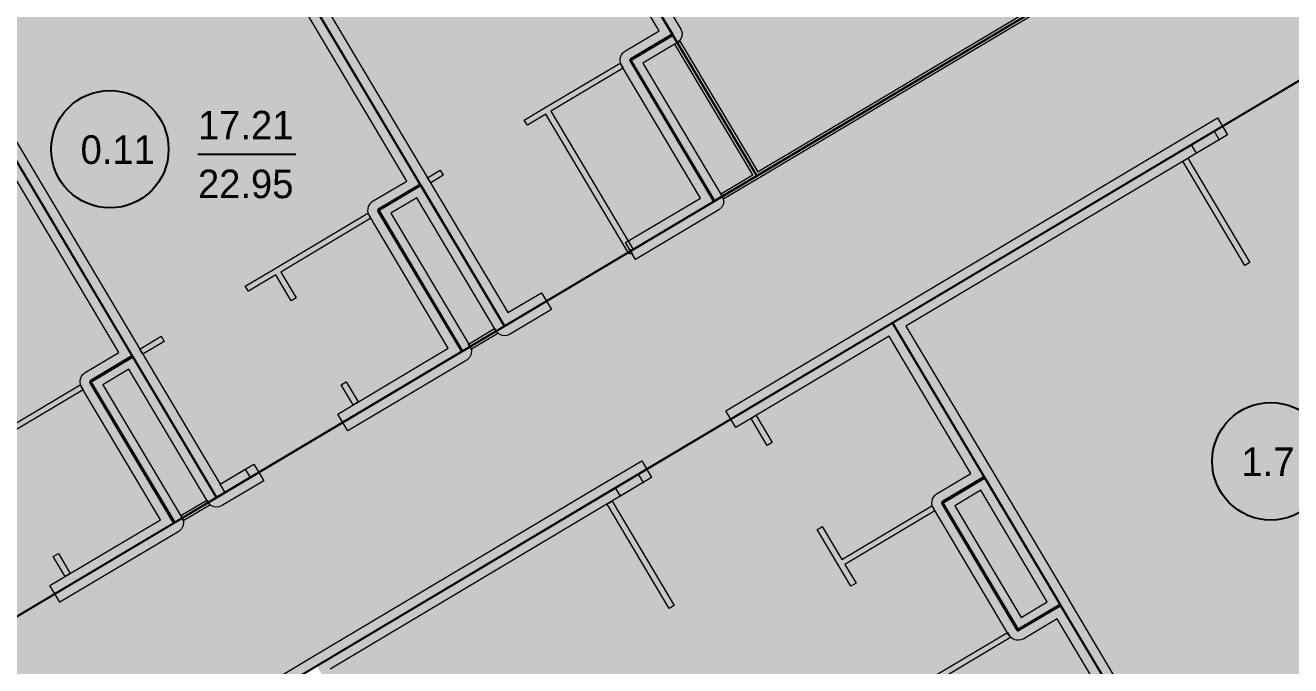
# Model space of a CAD drawing. Header units: millimetres. Extents: x 0 to 312583, y -208103 to 25097.
# Drawn here: x 40407 to 53342, y -119808 to -113265 of the extents above; entities that cross this region are included whole.
import ezdxf

# ---------------------------------------------------------------- set-up
doc = ezdxf.new("R2010")
doc.units = ezdxf.units.MM
doc.linetypes.add('Solid', pattern=[0])
for name, color, linetype, lineweight in [('Inner Walls', 5, 'Solid', 0), ('One-Bedroom Apartment', 1, 'Solid', 35), ('Room Objects', 47, 'Solid', 15), ('Room Walls', 47, 'Solid', 35), ('Service Area', 252, 'Solid', 25), ('Studio Apartment', 250, 'Solid', 25), ('Three-Bedroom Apartment', 151, 'Solid', 25)]:
    doc.layers.add(name, color=color, linetype=linetype, lineweight=lineweight)
doc.styles.add('Dialog.plain', font='Dialog.plain')

msp = doc.modelspace()

# ---------------------------------------------------------------- hatches: boundary and pattern name
at = {"layer": 'One-Bedroom Apartment', "linetype": 'Solid', "lineweight": 25}
for points in [[(49272, -116305), (52215, -114552), (55158, -112800), (56095, -114375), (55666, -114631), (55664, -114632), (55663, -114633), (55662, -114635), (55661, -114637), (55661, -114639), (55661, -114641), (55662, -114643), (55662, -114644), (56434, -115940), (56435, -115941), (56436, -115943), (56438, -115944), (56440, -115944), (56442, -115945), (56444, -115944), (56445, -115944), (56447, -115943), (56877, -115687), (56877, -115687), (58586, -118557), (55643, -120309), (52700, -122062)], [(43386, -119809), (46329, -118057), (49272, -116305), (50210, -117879), (49780, -118135), (49778, -118136), (49777, -118138), (49776, -118139), (49775, -118141), (49775, -118143), (49775, -118145), (49776, -118147), (49777, -118149), (50548, -119444), (50549, -119446), (50550, -119447), (50552, -119448), (50554, -119449), (50556, -119449), (50558, -119449), (50560, -119448), (50561, -119447), (50991, -119192), (52700, -122062), (49757, -123814), (46814, -125566)]]:
    msp.add_hatch(color=250, dxfattribs=at).paths.add_polyline_path(points, flags=0)
at = {"layer": 'Room Objects', "linetype": 'Solid', "lineweight": 0}
for points in [[(52378, -114572), (52327, -114486), (52327, -114486), (52559, -114348), (52610, -114434), (52610, -114434)], [(42449, -118039), (42398, -117953), (42398, -117953), (42656, -117800), (42707, -117886), (42707, -117886)], [(46492, -118076), (46441, -117990), (46441, -117990), (46673, -117852), (46724, -117938), (46724, -117938)]]:
    msp.add_hatch(color=5, dxfattribs=at).paths.add_polyline_path(points, flags=0)
at = {"layer": 'Service Area', "linetype": 'Solid', "lineweight": 25}
for points in [[(65906, -104074), (66929, -105792), (37502, -123313), (36478, -121594)], [(44456, -109047), (44821, -108829), (47764, -107077), (51192, -112834), (48249, -114586), (47884, -114804)], [(46597, -113620), (47027, -113364), (47884, -114804), (47454, -115059)], [(44020, -115155), (44449, -114899), (45306, -116338), (45306, -116338), (44877, -116594)], [(41506, -116651), (42363, -118090), (42363, -118090), (41934, -118346), (41077, -116907)], [(49785, -118144), (50215, -117888), (50986, -119183), (50556, -119439)]]:
    msp.add_hatch(color=254, dxfattribs=at).paths.add_polyline_path(points, flags=0)
at = {"layer": 'Studio Apartment', "linetype": 'Solid', "lineweight": 25}
for points in [[(41879, -110581), (41879, -110581), (44456, -109047), (47022, -113356), (47022, -113356), (46592, -113612), (46591, -113613), (46589, -113614), (46588, -113616), (46588, -113618), (46587, -113620), (46587, -113622), (46588, -113623), (46589, -113625), (47446, -115064), (45306, -116338)], [(38936, -112334), (38936, -112334), (41879, -110581), (44444, -114890), (44015, -115146), (44013, -115147), (44012, -115149), (44011, -115151), (44010, -115152), (44010, -115154), (44010, -115156), (44010, -115158), (44011, -115160), (44868, -116599), (42363, -118090)], [(39420, -119843), (35993, -114086), (35993, -114086), (38936, -112334), (41501, -116643), (41501, -116643), (41072, -116898), (41070, -116900), (41069, -116901), (41068, -116903), (41067, -116905), (41067, -116907), (41067, -116908), (41067, -116910), (41068, -116912), (41925, -118351)]]:
    msp.add_hatch(color=252, dxfattribs=at).paths.add_polyline_path(points, flags=0)

# ---------------------------------------------------------------- linework, layer by layer
at = {"layer": 'Inner Walls', "color": 47, "linetype": 'Solid', "lineweight": 15}
for p, q in [((44670, -109210), (47108, -113305)), ((46885, -113321), (44498, -109313)), ((44307, -114856), (41921, -110847)), ((42092, -110745), (44530, -114839)), ((39150, -112497), (41587, -116591)), ((41364, -116608), (38978, -112600)), ((47108, -113305), (47121, -113341)), ((46541, -113526), (46885, -113321)), ((47073, -113442), (46721, -113651)), ((47102, -113416), (47073, -113442)), ((47119, -113380), (47102, -113416)), ((47121, -113341), (47119, -113380)), ((46494, -113582), (46503, -113564)), ((46503, -113564), (46504, -113563)), ((46504, -113563), (46515, -113547)), ((46515, -113547), (46517, -113545)), ((46517, -113545), (46531, -113532)), ((46531, -113532), (46533, -113531)), ((46533, -113531), (46541, -113526)), ((46487, -113624), (46489, -113605)), ((46488, -113626), (46487, -113624)), ((46490, -113646), (46488, -113626)), ((46489, -113603), (46494, -113584)), ((46489, -113605), (46489, -113603)), ((46491, -113647), (46490, -113646)), ((46497, -113666), (46491, -113647)), ((46494, -113584), (46494, -113582)), ((46498, -113668), (46497, -113666)), ((46503, -113676), (46498, -113668)), ((47309, -115030), (46503, -113676)), ((46721, -113651), (47532, -115013)), ((52164, -114467), (52594, -114211)), ((52594, -114211), (52696, -114383)), ((49221, -116219), (52164, -114467)), ((52696, -114383), (49409, -116339)), ((43963, -115060), (44307, -114856)), ((44530, -114839), (45341, -116201)), ((43911, -115137), (43916, -115118)), ((43916, -115118), (43917, -115117)), ((43917, -115117), (43925, -115099)), ((43925, -115099), (43926, -115097)), ((43926, -115097), (43938, -115082)), ((43938, -115082), (43939, -115080)), ((43939, -115080), (43954, -115067)), ((43954, -115067), (43955, -115066)), ((43955, -115066), (43963, -115060)), ((44409, -115028), (44143, -115186)), ((45220, -116389), (44409, -115028)), ((46544, -115485), (47309, -115030)), ((47526, -115124), (47497, -115150)), ((47543, -115089), (47526, -115124)), ((47532, -115013), (47545, -115050)), ((47545, -115050), (47543, -115089)), ((43910, -115159), (43911, -115139)), ((43910, -115161), (43910, -115159)), ((43913, -115180), (43910, -115161)), ((43911, -115139), (43911, -115137)), ((43913, -115182), (43913, -115180)), ((43920, -115201), (43913, -115182)), ((43921, -115202), (43920, -115201)), ((43925, -115211), (43921, -115202)), ((44731, -116564), (43925, -115211)), ((44143, -115186), (44954, -116548)), ((47497, -115150), (46646, -115657)), ((46646, -115657), (46544, -115485)), ((45341, -116201), (45685, -115997)), ((45685, -115997), (45787, -116168)), ((45787, -116168), (45357, -116424)), ((47567, -117203), (49221, -116219)), ((45246, -116418), (45220, -116389)), ((45282, -116435), (45246, -116418)), ((49409, -116339), (50296, -117828)), ((44954, -116548), (44967, -116585)), ((45321, -116437), (45282, -116435)), ((45357, -116424), (45321, -116437)), ((49237, -116442), (47669, -117375)), ((49549, -116965), (49237, -116442)), ((41020, -116813), (41364, -116608)), ((41587, -116591), (42398, -117953)), ((43601, -117237), (44731, -116564)), ((44948, -116659), (44919, -116685)), ((44965, -116624), (44948, -116659)), ((44967, -116585), (44965, -116624)), ((41467, -116780), (41200, -116938)), ((42277, -118142), (41467, -116780)), ((44919, -116685), (43703, -117409)), ((40967, -116911), (40968, -116892)), ((40967, -116913), (40967, -116911)), ((40970, -116932), (40967, -116913)), ((40968, -116890), (40973, -116871)), ((40968, -116892), (40968, -116890)), ((40970, -116934), (40970, -116932)), ((40977, -116953), (40970, -116934)), ((40973, -116871), (40974, -116869)), ((40974, -116869), (40982, -116851)), ((40982, -116851), (40983, -116849)), ((40983, -116849), (40995, -116834)), ((40995, -116834), (40996, -116832)), ((40996, -116832), (41011, -116819)), ((41011, -116819), (41012, -116818)), ((41012, -116818), (41020, -116813)), ((40978, -116955), (40977, -116953)), ((40982, -116963), (40978, -116955)), ((41788, -118317), (40982, -116963)), ((41200, -116938), (42011, -118300)), ((50073, -117844), (49549, -116965)), ((43703, -117409), (43601, -117237)), ((47669, -117375), (47567, -117203)), ((42398, -117953), (42742, -117749)), ((42742, -117749), (42844, -117921)), ((46278, -117971), (46708, -117715)), ((46708, -117715), (46810, -117887)), ((50296, -117828), (51077, -119140)), ((42844, -117921), (42414, -118176)), ((43335, -119723), (46278, -117971)), ((46810, -117887), (43524, -119844)), ((49729, -118049), (50073, -117844)), ((49682, -118105), (49691, -118088)), ((49691, -118088), (49692, -118086)), ((49692, -118086), (49703, -118070)), ((49703, -118070), (49705, -118069)), ((49705, -118069), (49719, -118056)), ((49719, -118056), (49721, -118054)), ((49721, -118054), (49729, -118049)), ((50175, -118016), (49909, -118175)), ((50854, -119157), (50175, -118016)), ((42303, -118171), (42277, -118142)), ((42339, -118187), (42303, -118171)), ((42378, -118189), (42339, -118187)), ((42414, -118176), (42378, -118189)), ((49675, -118148), (49676, -118128)), ((49675, -118150), (49675, -118148)), ((49678, -118169), (49675, -118150)), ((49676, -118128), (49677, -118126)), ((49677, -118126), (49681, -118107)), ((49679, -118171), (49678, -118169)), ((49685, -118189), (49679, -118171)), ((49681, -118107), (49682, -118105)), ((49686, -118191), (49685, -118189)), ((49691, -118200), (49686, -118191)), ((50462, -119495), (49691, -118200)), ((49909, -118175), (50587, -119315)), ((40658, -118989), (41788, -118317)), ((42011, -118300), (42024, -118337)), ((42024, -118337), (42022, -118376)), ((41976, -118437), (40760, -119161)), ((42005, -118411), (41976, -118437)), ((42022, -118376), (42005, -118411)), ((40760, -119161), (40658, -118989)), ((50587, -119315), (50854, -119157)), ((51077, -119140), (51077, -119141)), ((51077, -119141), (52658, -121796)), ((50956, -119329), (50613, -119533)), ((52486, -121898), (50956, -119329)), ((50467, -119503), (50462, -119495)), ((50468, -119505), (50467, -119503)), ((50482, -119519), (50468, -119505)), ((50483, -119521), (50482, -119519)), ((50499, -119532), (50483, -119521)), ((50500, -119534), (50499, -119532)), ((50518, -119542), (50500, -119534)), ((50520, -119543), (50518, -119542)), ((50539, -119547), (50520, -119543)), ((50541, -119548), (50539, -119547)), ((50560, -119549), (50541, -119548)), ((50562, -119549), (50560, -119549)), ((50582, -119546), (50562, -119549)), ((50584, -119545), (50582, -119546)), ((50602, -119539), (50584, -119545)), ((50604, -119538), (50602, -119539)), ((50613, -119533), (50604, -119538)), ((41681, -120708), (43335, -119723))]:
    msp.add_line(p, q, dxfattribs=at)
msp.add_point((44530, -114839), dxfattribs=at)
at = {"layer": 'One-Bedroom Apartment', "color": 250, "linetype": 'Solid', "lineweight": 25}
for p, q in [((52215, -114552), (55158, -112800)), ((49272, -116305), (52215, -114552)), ((46329, -118057), (49272, -116305)), ((52700, -122062), (49272, -116305)), ((49272, -116305), (50210, -117879)), ((50210, -117879), (49780, -118135)), ((43386, -119809), (46329, -118057)), ((49776, -118139), (49775, -118141)), ((49775, -118141), (49775, -118143)), ((49775, -118143), (49775, -118145)), ((49775, -118145), (49776, -118147)), ((49777, -118138), (49776, -118139)), ((49776, -118147), (49777, -118149)), ((49778, -118136), (49777, -118138)), ((49777, -118149), (50548, -119444)), ((49780, -118135), (49778, -118136)), ((50561, -119447), (50991, -119192)), ((50991, -119192), (52700, -122062)), ((50548, -119444), (50549, -119446)), ((50549, -119446), (50550, -119447)), ((50550, -119447), (50552, -119448)), ((50552, -119448), (50554, -119449)), ((50554, -119449), (50556, -119449)), ((50556, -119449), (50558, -119449)), ((50558, -119449), (50560, -119448)), ((50560, -119448), (50561, -119447))]:
    msp.add_line(p, q, dxfattribs=at)
at = {"layer": 'Room Objects', "color": 0, "linetype": 'Solid', "lineweight": 0}
for p, q in [((52327, -114486), (52559, -114348)), ((52559, -114348), (52610, -114434)), ((52610, -114434), (52378, -114572)), ((52378, -114572), (52327, -114486)), ((42398, -117953), (42656, -117800)), ((42656, -117800), (42707, -117886)), ((42449, -118039), (42398, -117953)), ((42707, -117886), (42449, -118039)), ((46441, -117990), (46673, -117852)), ((46724, -117938), (46492, -118076)), ((46673, -117852), (46724, -117938)), ((46492, -118076), (46441, -117990))]:
    msp.add_line(p, q, dxfattribs=at)
for p in [(52610, -114434), (52327, -114486), (42398, -117953), (42707, -117886), (46724, -117938), (46441, -117990)]:
    msp.add_point(p, dxfattribs=at)
at = {"layer": 'Room Walls', "color": 47, "linetype": 'Solid', "lineweight": 9}
for p, q in [((48234, -114560), (51151, -112824)), ((51207, -112860), (48682, -114363)), ((47047, -113457), (47099, -113426)), ((47099, -113426), (47894, -114762)), ((47843, -114793), (47047, -113457)), ((45723, -114106), (46488, -113651)), ((46518, -113702), (45779, -114142)), ((46488, -113651), (46518, -113702)), ((45508, -114234), (45723, -114106)), ((45728, -114173), (45539, -114285)), ((46569, -115586), (45728, -114173)), ((45779, -114142), (46621, -115556)), ((45539, -114285), (45508, -114234)), ((48682, -114363), (47899, -114829)), ((47967, -114719), (48234, -114560)), ((47894, -114762), (47967, -114719)), ((52240, -114653), (52266, -114638)), ((52240, -114654), (52240, -114653)), ((52875, -115719), (52240, -114654)), ((52266, -114638), (52279, -114631)), ((52279, -114631), (52292, -114623)), ((52292, -114623), (52926, -115689)), ((44520, -114822), (44649, -114745)), ((44551, -114874), (44520, -114822)), ((44679, -114797), (44551, -114874)), ((44649, -114745), (44679, -114797)), ((47516, -114988), (47843, -114793)), ((47899, -114829), (47547, -115039)), ((47547, -115039), (47516, -114988)), ((42962, -115749), (43910, -115185)), ((43940, -115237), (43019, -115786)), ((43910, -115185), (43925, -115211)), ((43925, -115211), (43940, -115237)), ((46577, -115595), (46569, -115586)), ((46588, -115600), (46577, -115595)), ((46595, -115560), (46587, -115558)), ((46587, -115558), (46595, -115571)), ((46595, -115600), (46588, -115600)), ((46608, -115563), (46595, -115560)), ((46595, -115571), (46610, -115597)), ((46599, -115601), (46595, -115600)), ((46610, -115597), (46599, -115601)), ((46621, -115556), (46608, -115563)), ((42656, -115932), (42962, -115749)), ((52926, -115689), (52875, -115719)), ((42967, -115816), (42687, -115983)), ((43125, -116081), (42967, -115816)), ((43019, -115786), (43176, -116050)), ((42687, -115983), (42656, -115932)), ((43176, -116050), (43125, -116081)), ((44939, -116522), (45205, -116364)), ((45236, -116415), (44969, -116574)), ((45205, -116364), (45236, -116415)), ((41577, -116574), (41797, -116443)), ((41828, -116495), (41608, -116626)), ((41797, -116443), (41828, -116495)), ((44969, -116574), (44939, -116522)), ((41608, -116626), (41577, -116574)), ((43636, -116940), (43688, -116909)), ((43688, -116909), (43809, -117113)), ((40020, -117502), (40967, -116938)), ((40998, -116989), (40076, -117538)), ((40967, -116938), (40998, -116989)), ((43758, -117144), (43636, -116940)), ((43784, -117128), (43758, -117144)), ((43809, -117113), (43784, -117128)), ((47826, -117282), (47852, -117267)), ((47991, -117558), (47826, -117282)), ((47852, -117267), (47878, -117251)), ((47878, -117251), (48042, -117528)), ((48042, -117528), (47991, -117558)), ((41996, -118274), (42262, -118116)), ((42293, -118167), (42026, -118326)), ((42262, -118116), (42293, -118167)), ((46354, -118156), (46380, -118143)), ((46355, -118158), (46354, -118156)), ((46989, -119224), (46355, -118158)), ((46380, -118143), (46393, -118135)), ((46393, -118135), (46406, -118127)), ((46406, -118127), (47041, -119193)), ((48754, -118723), (49675, -118174)), ((49706, -118226), (48784, -118774)), ((49675, -118174), (49706, -118226)), ((42026, -118326), (41996, -118274)), ((48502, -118417), (48528, -118402)), ((48718, -118779), (48502, -118417)), ((48528, -118402), (48554, -118387)), ((48554, -118387), (48754, -118723)), ((40693, -118692), (40745, -118661)), ((40815, -118896), (40693, -118692)), ((40745, -118661), (40866, -118865)), ((40866, -118865), (40815, -118896)), ((48847, -118997), (48718, -118779)), ((48784, -118774), (48899, -118967)), ((48899, -118967), (48847, -118997)), ((47041, -119193), (46989, -119224)), ((49525, -120018), (50447, -119469)), ((50477, -119521), (49530, -120085)), ((50447, -119469), (50477, -119521))]:
    msp.add_line(p, q, dxfattribs=at)
for p in [(47894, -114762), (48718, -118779)]:
    msp.add_point(p, dxfattribs=at)
at = {"layer": 'Service Area', "color": 254, "linetype": 'Solid', "lineweight": 25}
for p, q in [((36478, -121594), (65906, -104074)), ((66929, -105792), (37502, -123313)), ((47884, -114804), (44456, -109047)), ((51192, -112834), (48249, -114586)), ((46597, -113620), (47027, -113364)), ((47027, -113364), (47884, -114804)), ((47454, -115059), (46597, -113620)), ((48249, -114586), (47884, -114804)), ((47884, -114804), (47454, -115059)), ((44020, -115155), (44449, -114899)), ((44449, -114899), (45306, -116338)), ((44877, -116594), (44020, -115155)), ((45306, -116338), (44877, -116594)), ((41077, -116907), (41506, -116651)), ((41506, -116651), (42363, -118090)), ((41934, -118346), (41077, -116907)), ((49785, -118144), (50215, -117888)), ((50215, -117888), (50986, -119183)), ((42363, -118090), (41934, -118346)), ((50556, -119439), (49785, -118144)), ((50986, -119183), (50556, -119439))]:
    msp.add_line(p, q, dxfattribs=at)
for p in [(45306, -116338), (42363, -118090)]:
    msp.add_point(p, dxfattribs=at)
at = {"layer": 'Studio Apartment', "color": 252, "linetype": 'Solid', "lineweight": 25}
for p, q in [((44456, -109047), (47022, -113356)), ((41879, -110581), (44444, -114890)), ((45306, -116338), (41879, -110581)), ((38936, -112334), (41501, -116643)), ((42363, -118090), (38936, -112334)), ((47022, -113356), (46592, -113612)), ((46588, -113618), (46587, -113620)), ((46587, -113620), (46587, -113622)), ((46587, -113622), (46588, -113623)), ((46589, -113614), (46588, -113616)), ((46588, -113616), (46588, -113618)), ((46588, -113623), (46589, -113625)), ((46591, -113613), (46589, -113614)), ((46589, -113625), (47446, -115064)), ((46592, -113612), (46591, -113613)), ((44444, -114890), (44015, -115146)), ((47446, -115064), (45306, -116338)), ((44011, -115151), (44010, -115152)), ((44010, -115152), (44010, -115154)), ((44010, -115154), (44010, -115156)), ((44010, -115156), (44010, -115158)), ((44010, -115158), (44011, -115160)), ((44012, -115149), (44011, -115151)), ((44011, -115160), (44868, -116599)), ((44013, -115147), (44012, -115149)), ((44015, -115146), (44013, -115147)), ((41501, -116643), (41072, -116898)), ((44868, -116599), (42363, -118090)), ((41068, -116903), (41067, -116905)), ((41067, -116905), (41067, -116907)), ((41067, -116907), (41067, -116908)), ((41067, -116908), (41067, -116910)), ((41067, -116910), (41068, -116912)), ((41069, -116901), (41068, -116903)), ((41068, -116912), (41925, -118351)), ((41070, -116900), (41069, -116901)), ((41072, -116898), (41070, -116900)), ((41925, -118351), (39420, -119843))]:
    msp.add_line(p, q, dxfattribs=at)
for p in [(47022, -113356), (41501, -116643)]:
    msp.add_point(p, dxfattribs=at)
at = {"layer": 'Three-Bedroom Apartment', "color": 7, "linetype": 'Solid', "lineweight": 25}
msp.add_line((42172, -114581), (43172, -114581), dxfattribs=at)
for centre in [(41272, -114531), (53139, -117720)]:
    msp.add_circle(centre, 600, dxfattribs=at)

# ---------------------------------------------------------------- texts
at = {"layer": 'Three-Bedroom Apartment', "color": 7, "linetype": 'Solid', "lineweight": 25, "style": 'Dialog.plain'}
for s, p in [('17.21', (42172, -114431)), ('0.11', (40972, -114681)), ('22.95', (42172, -115031)), ('1.7', (52839, -117870))]:
    msp.add_text(s, height=291.6, dxfattribs=at).set_placement(p)

doc.saveas('drawing.dxf')
